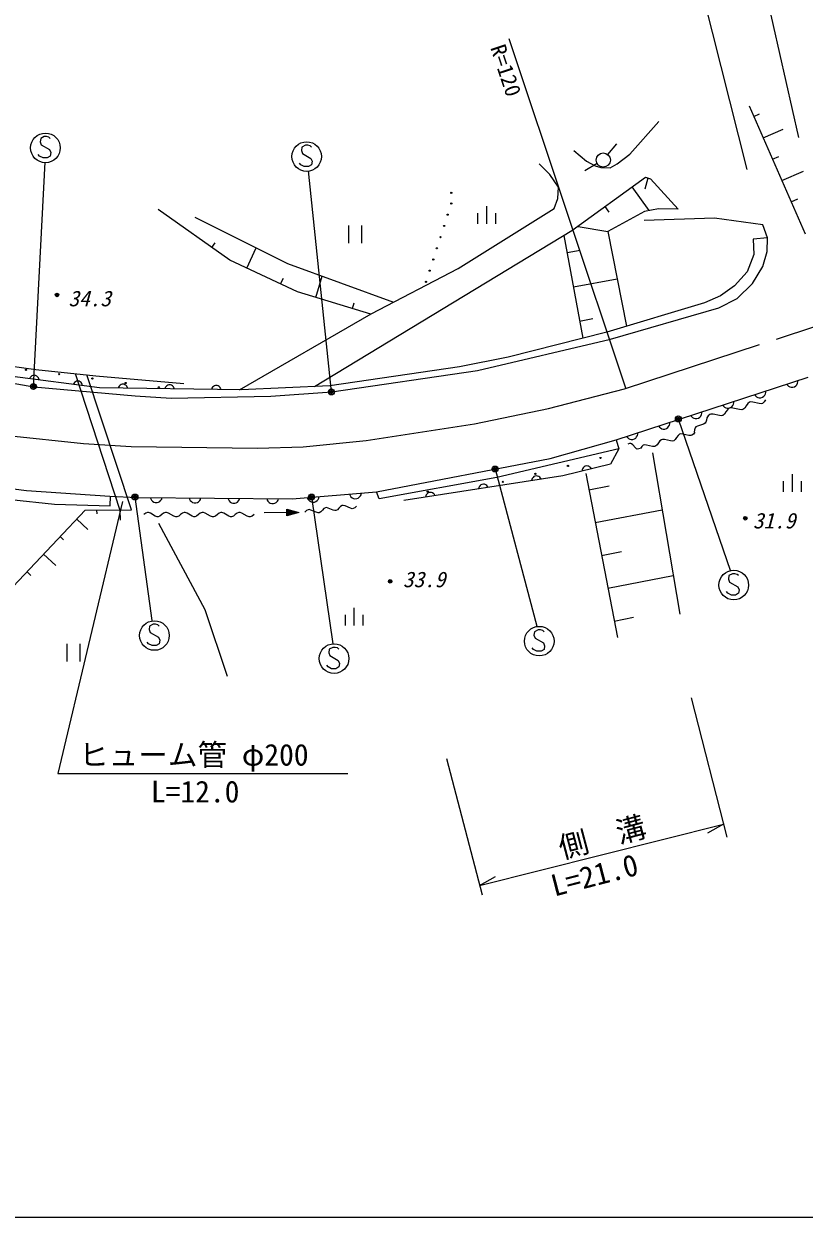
# Model space of a CAD drawing. Units: millimetres, scale not verified. Extents: x 40000 to 680000, y 20000 to 380000.
# Drawn here: x 171519 to 237400, y 205000 to 305750 of the extents above; entities that cross this region are included whole.
import ezdxf
from ezdxf.enums import TextEntityAlignment as Align

# ---------------------------------------------------------------- set-up
doc = ezdxf.new("R2010")
doc.units = ezdxf.units.MM
doc.header["$LTSCALE"] = 1000
doc.linetypes.add('CHAIN', pattern=[18.5, 12, -1.5, 3.5, -1.5])
for name, color, linetype, lineweight in [('M-BGD', 7, 'Continuous', 25), ('M-BGD-EXST', 7, 'Continuous', 25), ('M-BMK', 2, 'CHAIN', 13), ('M-STR-HTXT', 7, 'Continuous', 13), ('M-TTL-BAND', 7, 'Continuous', 25)]:
    doc.layers.add(name, color=color, linetype=linetype, lineweight=lineweight)
doc.styles.add('ＭＳ ゴシック', font='')
doc.styles.get('ＭＳ ゴシック').set_extended_font_data('MS Gothic')

msp = doc.modelspace()

# ---------------------------------------------------------------- linework, layer by layer
at = {"layer": 'M-BGD'}
for p, q in [((232747, 298837), (237487, 288011)), ((222682, 294738), (225139, 297500)), ((233142, 297935), (233630, 298148)), ((233932, 296131), (235628, 296873)), ((220823, 294712), (221595, 295631)), ((217944, 295069), (219032, 294162)), ((221620, 293941), (222682, 294738)), ((234722, 294326), (235253, 294558)), ((215930, 293036), (215029, 293937)), ((219920, 293949), (218886, 293340)), ((219032, 294162), (219748, 293769)), ((219748, 293769), (220239, 293623)), ((220239, 293623), (221023, 293609)), ((221023, 293609), (221620, 293941)), ((235512, 292522), (237352, 293327)), ((216651, 291955), (215930, 293036)), ((217792, 288291), (224004, 292796)), ((224215, 292736), (223945, 291792)), ((224004, 292796), (224425, 292676)), ((224425, 292676), (226768, 290093)), ((216591, 290994), (216651, 291955)), ((222857, 291977), (224280, 289983)), ((210582, 290358), (210582, 288858)), ((216290, 290153), (216591, 290994)), ((220563, 290340), (220911, 289852)), ((236302, 290717), (236876, 290969)), ((188909, 285798), (182854, 290089)), ((185953, 289421), (193771, 285512)), ((208180, 285107), (215629, 289732)), ((209832, 289758), (209832, 288858)), ((211332, 289758), (211332, 288858)), ((215629, 289732), (216290, 290153)), ((223921, 289922), (220812, 288210)), ((229829, 289353), (223899, 289141)), ((225091, 290122), (223921, 289922)), ((226768, 290093), (225091, 290122)), ((233913, 288778), (229829, 289353)), ((196056, 275136), (217792, 288291)), ((198918, 288736), (198918, 287236)), ((200058, 287236), (200058, 288736)), ((218309, 288647), (220812, 288210)), ((220812, 288210), (222398, 280222)), ((234306, 287689), (233913, 288778)), ((187395, 286871), (187682, 287276)), ((217121, 287885), (218712, 279214)), ((234306, 287689), (233096, 287568)), ((233096, 287568), (233157, 286267)), ((234276, 286539), (234306, 287689)), ((190339, 285131), (191132, 286832)), ((217386, 286440), (218480, 286640)), ((233157, 286267), (232582, 284815)), ((233913, 285269), (234276, 286539)), ((194629, 283129), (188909, 285798)), ((193771, 285512), (202723, 282244)), ((233036, 283816), (233913, 285269)), ((193199, 283796), (193429, 284289)), ((196177, 282658), (196718, 284436)), ((200851, 281262), (208180, 285107)), ((217916, 283549), (221603, 284226)), ((232582, 284815), (231523, 283635)), ((200821, 281244), (194629, 283129)), ((231523, 283635), (230343, 282788)), ((231735, 282575), (233036, 283816)), ((199273, 281716), (199420, 282198)), ((228982, 282183), (220753, 279732)), ((230343, 282788), (228982, 282183)), ((230192, 281788), (231735, 282575)), ((189737, 274860), (200851, 281262)), ((221039, 279126), (230192, 281788)), ((218447, 280659), (219565, 280864)), ((209835, 276494), (221039, 279126)), ((220753, 279732), (212408, 277614)), ((168926, 277078), (172525, 276576)), ((212408, 277614), (208294, 276798)), ((164332, 276494), (172349, 275102)), ((172285, 276058), (172200, 276021)), ((172385, 276077), (172285, 276058)), ((172512, 276060), (172385, 276077)), ((172603, 276016), (172512, 276060)), ((172525, 276576), (177582, 276035)), ((175845, 276221), (179632, 264705)), ((180616, 264714), (176822, 276116)), ((208294, 276798), (197342, 275194)), ((197523, 274678), (209835, 276494)), ((177914, 275009), (170568, 275977)), ((172052, 275879), (172008, 275788)), ((172110, 275952), (172052, 275879)), ((172200, 276021), (172110, 275952)), ((172349, 275102), (180928, 274346)), ((172676, 275958), (172603, 276016)), ((172744, 275868), (172676, 275958)), ((172782, 275782), (172744, 275868)), ((172801, 275683), (172782, 275782)), ((175725, 275395), (175681, 275304)), ((175783, 275468), (175725, 275395)), ((175873, 275536), (175783, 275468)), ((175958, 275574), (175873, 275536)), ((176058, 275593), (175958, 275574)), ((176184, 275576), (176058, 275593)), ((176275, 275532), (176184, 275576)), ((176349, 275474), (176275, 275532)), ((176417, 275384), (176349, 275474)), ((176455, 275298), (176417, 275384)), ((176474, 275199), (176455, 275298)), ((177582, 276035), (185023, 275385)), ((179517, 275085), (179484, 274989)), ((179566, 275164), (179517, 275085)), ((179647, 275243), (179566, 275164)), ((179728, 275290), (179647, 275243)), ((179824, 275321), (179728, 275290)), ((179952, 275320), (179824, 275321)), ((180048, 275286), (179952, 275320)), ((180127, 275237), (180048, 275286)), ((180206, 275156), (180127, 275237)), ((180253, 275076), (180206, 275156)), ((180284, 274979), (180253, 275076)), ((183507, 275114), (183458, 275035)), ((183588, 275193), (183507, 275114)), ((183669, 275240), (183588, 275193)), ((183765, 275271), (183669, 275240)), ((183893, 275270), (183765, 275271)), ((183989, 275236), (183893, 275270)), ((184068, 275187), (183989, 275236)), ((184147, 275106), (184068, 275187)), ((184194, 275026), (184147, 275106)), ((187448, 275065), (187399, 274985)), ((187529, 275144), (187448, 275065)), ((187610, 275191), (187529, 275144)), ((187706, 275221), (187610, 275191)), ((187834, 275220), (187706, 275221)), ((187930, 275187), (187834, 275220)), ((188009, 275138), (187930, 275187)), ((188088, 275057), (188009, 275138)), ((188135, 274976), (188088, 275057)), ((197342, 275194), (189864, 274858)), ((221523, 270639), (237742, 275930)), ((235915, 275334), (235990, 275233)), ((235990, 275233), (236078, 275156)), ((236078, 275156), (236205, 275092)), ((236205, 275092), (236318, 275066)), ((236318, 275066), (236445, 275065)), ((236445, 275065), (236597, 275115)), ((236597, 275115), (236698, 275190)), ((236698, 275190), (236775, 275278)), ((236775, 275278), (236839, 275404)), ((236839, 275404), (236865, 275518)), ((236865, 275518), (236866, 275645)), ((189864, 274858), (177914, 275009)), ((180928, 274346), (183953, 274134)), ((183458, 275035), (183425, 274940)), ((183953, 274134), (192380, 274315)), ((184225, 274929), (184194, 275026)), ((187399, 274985), (187366, 274890)), ((188166, 274880), (188135, 274976)), ((192380, 274315), (197523, 274678)), ((233212, 274453), (233287, 274351)), ((233287, 274351), (233375, 274274)), ((233375, 274274), (233501, 274210)), ((233501, 274210), (233615, 274184)), ((233615, 274184), (233741, 274183)), ((233741, 274183), (233894, 274233)), ((233894, 274233), (233995, 274308)), ((233995, 274308), (234072, 274396)), ((234072, 274396), (234136, 274523)), ((234136, 274523), (234162, 274636)), ((234162, 274636), (234163, 274763)), ((230509, 273571), (230584, 273469)), ((230584, 273469), (230672, 273392)), ((230672, 273392), (230798, 273328)), ((230798, 273328), (230912, 273302)), ((230928, 273171), (230798, 272980)), ((230912, 273302), (231038, 273302)), ((231079, 273292), (230928, 273171)), ((231038, 273302), (231190, 273351)), ((231182, 273324), (231079, 273292)), ((231376, 273308), (231182, 273324)), ((231190, 273351), (231292, 273426)), ((231292, 273426), (231369, 273515)), ((231369, 273515), (231433, 273641)), ((231942, 273180), (231376, 273308)), ((231433, 273641), (231459, 273754)), ((231459, 273754), (231459, 273881)), ((232135, 273164), (231942, 273180)), ((232238, 273196), (232135, 273164)), ((232389, 273317), (232238, 273196)), ((232519, 273508), (232389, 273317)), ((232642, 273688), (232519, 273508)), ((232785, 273802), (232642, 273688)), ((232882, 273832), (232785, 273802)), ((233065, 273817), (232882, 273832)), ((233599, 273696), (233065, 273817)), ((233782, 273681), (233599, 273696)), ((233879, 273711), (233782, 273681)), ((234022, 273826), (233879, 273711)), ((234145, 274006), (234022, 273826)), ((226052, 271990), (226053, 272117)), ((227806, 272689), (227881, 272587)), ((227881, 272587), (227969, 272511)), ((227969, 272511), (228095, 272446)), ((228095, 272446), (228209, 272420)), ((228209, 272420), (228335, 272420)), ((228335, 272420), (228487, 272469)), ((228487, 272469), (228589, 272545)), ((228589, 272545), (228665, 272633)), ((228665, 272633), (228729, 272759)), ((228729, 272759), (228755, 272872)), ((228755, 272872), (228756, 272999)), ((229046, 272042), (228892, 271963)), ((229108, 272115), (229046, 272042)), ((229165, 272278), (229108, 272115)), ((229173, 272482), (229165, 272278)), ((229296, 272662), (229173, 272482)), ((229438, 272777), (229296, 272662)), ((229536, 272807), (229438, 272777)), ((229718, 272792), (229536, 272807)), ((230253, 272671), (229718, 272792)), ((230435, 272656), (230253, 272671)), ((230533, 272686), (230435, 272656)), ((230676, 272800), (230533, 272686)), ((230798, 272980), (230676, 272800)), ((223323, 270995), (223349, 271108)), ((223349, 271108), (223350, 271235)), ((225102, 271807), (225178, 271705)), ((225178, 271705), (225266, 271629)), ((225266, 271629), (225392, 271565)), ((225392, 271565), (225505, 271539)), ((225505, 271539), (225632, 271538)), ((225632, 271538), (225784, 271587)), ((225784, 271587), (225886, 271663)), ((225886, 271663), (225962, 271751)), ((225962, 271751), (226026, 271877)), ((226026, 271877), (226052, 271990)), ((226887, 271101), (226752, 270994)), ((226979, 271129), (226887, 271101)), ((227150, 271114), (226979, 271129)), ((227653, 270998), (227150, 271114)), ((228051, 271117), (227917, 271010)), ((228168, 271286), (228051, 271117)), ((228133, 271478), (228125, 271273)), ((228190, 271641), (228133, 271478)), ((228252, 271713), (228190, 271641)), ((228406, 271792), (228252, 271713)), ((228892, 271963), (228406, 271792)), ((215954, 269044), (221523, 270639)), ((221523, 270639), (221755, 269856)), ((222399, 270925), (222474, 270823)), ((222474, 270823), (222562, 270747)), ((222656, 270313), (222524, 270266)), ((222562, 270747), (222688, 270683)), ((222775, 270319), (222656, 270313)), ((222688, 270683), (222802, 270657)), ((222837, 270297), (222775, 270319)), ((222802, 270657), (222929, 270656)), ((222927, 270219), (222837, 270297)), ((223160, 269952), (222927, 270219)), ((222929, 270656), (223081, 270705)), ((223081, 270705), (223182, 270781)), ((223182, 270781), (223259, 270869)), ((223259, 270869), (223323, 270995)), ((223688, 270072), (223571, 269903)), ((223822, 270179), (223688, 270072)), ((223914, 270207), (223822, 270179)), ((224086, 270192), (223914, 270207)), ((224589, 270076), (224086, 270192)), ((224760, 270060), (224589, 270076)), ((224852, 270088), (224760, 270060)), ((224987, 270195), (224852, 270088)), ((225103, 270364), (224987, 270195)), ((225220, 270533), (225103, 270364)), ((225355, 270640), (225220, 270533)), ((225447, 270668), (225355, 270640)), ((225618, 270653), (225447, 270668)), ((226121, 270537), (225618, 270653)), ((226293, 270521), (226121, 270537)), ((226385, 270549), (226293, 270521)), ((226519, 270656), (226385, 270549)), ((226636, 270825), (226519, 270656)), ((226752, 270994), (226636, 270825)), ((227825, 270982), (227653, 270998)), ((227917, 271010), (227825, 270982)), ((201300, 266225), (215954, 269044)), ((221755, 269856), (211459, 267449)), ((221755, 269856), (221059, 268580)), ((223250, 269875), (223160, 269952)), ((223312, 269853), (223250, 269875)), ((223430, 269859), (223312, 269853)), ((223563, 269906), (223430, 269859)), ((224602, 269520), (226895, 255901)), ((221059, 268580), (217027, 267594)), ((218663, 268093), (218655, 267992)), ((218690, 268182), (218663, 268093)), ((218749, 268278), (218690, 268182)), ((218815, 268344), (218749, 268278)), ((218901, 268398), (218815, 268344)), ((219025, 268428), (218901, 268398)), ((219126, 268420), (219025, 268428)), ((219215, 268392), (219126, 268420)), ((219312, 268334), (219215, 268392)), ((219378, 268267), (219312, 268334)), ((219432, 268182), (219378, 268267)), ((211459, 267449), (201511, 265651)), ((217027, 267594), (203599, 265506)), ((214411, 267284), (214394, 267184)), ((214446, 267370), (214411, 267284)), ((214513, 267462), (214446, 267370)), ((214585, 267521), (214513, 267462)), ((214675, 267568), (214585, 267521)), ((214801, 267587), (214675, 267568)), ((214901, 267571), (214801, 267587)), ((214987, 267535), (214901, 267571)), ((215079, 267469), (214987, 267535)), ((215138, 267397), (215079, 267469)), ((215185, 267307), (215138, 267397)), ((218963, 267799), (221639, 253942)), ((235640, 267128), (235640, 266228)), ((236390, 267728), (236390, 266228)), ((237140, 267128), (237140, 266228)), ((169771, 266596), (171739, 266358)), ((171739, 266358), (178787, 265882)), ((194165, 265645), (201300, 266225)), ((199018, 266040), (199068, 265923)), ((199933, 265893), (199985, 265998)), ((199985, 265998), (200015, 266121)), ((201511, 265651), (201300, 266225)), ((205561, 266070), (205494, 265978)), ((205632, 266129), (205561, 266070)), ((205722, 266176), (205632, 266129)), ((205849, 266195), (205722, 266176)), ((205949, 266179), (205849, 266195)), ((206035, 266143), (205949, 266179)), ((206126, 266077), (206035, 266143)), ((206186, 266005), (206126, 266077)), ((206233, 265915), (206186, 266005)), ((209935, 266588), (209918, 266488)), ((209970, 266674), (209935, 266588)), ((210037, 266766), (209970, 266674)), ((210109, 266825), (210037, 266766)), ((210198, 266872), (210109, 266825)), ((210325, 266891), (210198, 266872)), ((210425, 266875), (210325, 266891)), ((210511, 266839), (210425, 266875)), ((210603, 266773), (210511, 266839)), ((210662, 266701), (210603, 266773)), ((210709, 266611), (210662, 266701)), ((219231, 266414), (220943, 266744)), ((170415, 265589), (174093, 265211)), ((174093, 265211), (178817, 265069)), ((178787, 265882), (181057, 265774)), ((178817, 265069), (178821, 265881)), ((181057, 265774), (194165, 265645)), ((182196, 265763), (182235, 265643)), ((182235, 265643), (182294, 265542)), ((182294, 265542), (182393, 265441)), ((182393, 265441), (182492, 265380)), ((182492, 265380), (182612, 265339)), ((182612, 265339), (182772, 265337)), ((182772, 265337), (182892, 265376)), ((182892, 265376), (182993, 265435)), ((182993, 265435), (183094, 265534)), ((183094, 265534), (183155, 265633)), ((183155, 265633), (183196, 265753)), ((185473, 265731), (185512, 265610)), ((185512, 265610), (185571, 265510)), ((185571, 265510), (185670, 265409)), ((185670, 265409), (185769, 265348)), ((185769, 265348), (185889, 265307)), ((185889, 265307), (186049, 265305)), ((186049, 265305), (186169, 265344)), ((186169, 265344), (186270, 265403)), ((186270, 265403), (186371, 265502)), ((186371, 265502), (186432, 265601)), ((186432, 265601), (186473, 265721)), ((188750, 265698), (188789, 265578)), ((188789, 265578), (188848, 265477)), ((188848, 265477), (188947, 265377)), ((188947, 265377), (189046, 265316)), ((189046, 265316), (189166, 265274)), ((189166, 265274), (189326, 265273)), ((189326, 265273), (189446, 265312)), ((189446, 265312), (189547, 265371)), ((189547, 265371), (189648, 265470)), ((189648, 265470), (189709, 265569)), ((189709, 265569), (189750, 265689)), ((192027, 265666), (192066, 265546)), ((192066, 265546), (192125, 265445)), ((192125, 265445), (192224, 265344)), ((192224, 265344), (192323, 265283)), ((192323, 265283), (192443, 265242)), ((192443, 265242), (192603, 265241)), ((192603, 265241), (192723, 265279)), ((192723, 265279), (192824, 265338)), ((192824, 265338), (192925, 265437)), ((192925, 265437), (192986, 265537)), ((192986, 265537), (193027, 265656)), ((195451, 265750), (195500, 265633)), ((195500, 265633), (195568, 265539)), ((195568, 265539), (195676, 265447)), ((195676, 265447), (195781, 265395)), ((195781, 265395), (195903, 265365)), ((195903, 265365), (196063, 265378)), ((196063, 265378), (196179, 265428)), ((196179, 265428), (196274, 265496)), ((196274, 265496), (196366, 265603)), ((196366, 265603), (196417, 265708)), ((196417, 265708), (196448, 265831)), ((198252, 264997), (198118, 264860)), ((198394, 265075), (198252, 264997)), ((198483, 265085), (198394, 265075)), ((198640, 265044), (198483, 265085)), ((199085, 264856), (198640, 265044)), ((199068, 265923), (199136, 265829)), ((199136, 265829), (199243, 265737)), ((199243, 265737), (199348, 265685)), ((199348, 265685), (199471, 265655)), ((199471, 265655), (199630, 265668)), ((199607, 265039), (199472, 264902)), ((199630, 265668), (199747, 265718)), ((199747, 265718), (199841, 265786)), ((199841, 265786), (199933, 265893)), ((205459, 265892), (205442, 265792)), ((205494, 265978), (205459, 265892)), ((169687, 257262), (176682, 264679)), ((176682, 264679), (180616, 264714)), ((177665, 264687), (177668, 264373)), ((179632, 264705), (179640, 263847)), ((181808, 264432), (181658, 264312)), ((181958, 264492), (181808, 264432)), ((182048, 264492), (181958, 264492)), ((182198, 264432), (182048, 264492)), ((182618, 264192), (182198, 264432)), ((182768, 264132), (182618, 264192)), ((182858, 264132), (182768, 264132)), ((183008, 264192), (182858, 264132)), ((183158, 264312), (183008, 264192)), ((183318, 264440), (183158, 264312)), ((183478, 264504), (183318, 264440)), ((183574, 264504), (183478, 264504)), ((183734, 264440), (183574, 264504)), ((184182, 264184), (183734, 264440)), ((184342, 264120), (184182, 264184)), ((184438, 264120), (184342, 264120)), ((184598, 264184), (184438, 264120)), ((184758, 264312), (184598, 264184)), ((184908, 264432), (184758, 264312)), ((185058, 264492), (184908, 264432)), ((185148, 264492), (185058, 264492)), ((185298, 264432), (185148, 264492)), ((185718, 264192), (185298, 264432)), ((185868, 264132), (185718, 264192)), ((185958, 264132), (185868, 264132)), ((186108, 264192), (185958, 264132)), ((186258, 264312), (186108, 264192)), ((186418, 264440), (186258, 264312)), ((186578, 264504), (186418, 264440)), ((186674, 264504), (186578, 264504)), ((186834, 264440), (186674, 264504)), ((187282, 264184), (186834, 264440)), ((187442, 264120), (187282, 264184)), ((187538, 264120), (187442, 264120)), ((187698, 264184), (187538, 264120)), ((187858, 264312), (187698, 264184)), ((188008, 264432), (187858, 264312)), ((188158, 264492), (188008, 264432)), ((188248, 264492), (188158, 264492)), ((188398, 264432), (188248, 264492)), ((188818, 264192), (188398, 264432)), ((188968, 264132), (188818, 264192)), ((189058, 264132), (188968, 264132)), ((189208, 264192), (189058, 264132)), ((189358, 264312), (189208, 264192)), ((189518, 264440), (189358, 264312)), ((189678, 264504), (189518, 264440)), ((189774, 264504), (189678, 264504)), ((189934, 264440), (189774, 264504)), ((190382, 264184), (189934, 264440)), ((190542, 264120), (190382, 264184)), ((190638, 264120), (190542, 264120)), ((190798, 264184), (190638, 264120)), ((190958, 264312), (190798, 264184)), ((194723, 264502), (191796, 264468)), ((193727, 264210), (193720, 264770)), ((193720, 264770), (194723, 264502)), ((194723, 264502), (193727, 264210)), ((193766, 264291), (193761, 264691)), ((193761, 264691), (194444, 264499)), ((194444, 264499), (193766, 264291)), ((193805, 264371), (193802, 264611)), ((193802, 264611), (194284, 264497)), ((194284, 264497), (193805, 264371)), ((193844, 264452), (193843, 264532)), ((193843, 264532), (194044, 264494)), ((194044, 264494), (193844, 264452)), ((195373, 264651), (195239, 264513)), ((195515, 264728), (195373, 264651)), ((195604, 264739), (195515, 264728)), ((195760, 264697), (195604, 264739)), ((196206, 264509), (195760, 264697)), ((196362, 264467), (196206, 264509)), ((196451, 264478), (196362, 264467)), ((196593, 264556), (196451, 264478)), ((196728, 264693), (196593, 264556)), ((196853, 264821), (196728, 264693)), ((196986, 264893), (196853, 264821)), ((197069, 264903), (196986, 264893)), ((197215, 264864), (197069, 264903)), ((197631, 264689), (197215, 264864)), ((197776, 264650), (197631, 264689)), ((197860, 264660), (197776, 264650)), ((197992, 264732), (197860, 264660)), ((198118, 264860), (197992, 264732)), ((199241, 264814), (199085, 264856)), ((199331, 264825), (199241, 264814)), ((199472, 264902), (199331, 264825)), ((219766, 263642), (225408, 264732)), ((175982, 263937), (176926, 263047)), ((182878, 263592), (186800, 256314)), ((174583, 262454), (174878, 262175)), ((173184, 260970), (174208, 260005)), ((220301, 260871), (221974, 261194)), ((171785, 259487), (172104, 259186)), ((220836, 258099), (226346, 259163)), ((186800, 256314), (188672, 250662)), ((199393, 256451), (199393, 254951)), ((198643, 255851), (198643, 254951)), ((200143, 255851), (200143, 254951)), ((221372, 255328), (223005, 255643)), ((175141, 253411), (175141, 251911)), ((176281, 251911), (176281, 253411))]:
    msp.add_line(p, q, dxfattribs=at)
for centre, radius in [((220437, 294253), 600), ((207609, 291488), 50), ((207609, 290581), 50), ((207305, 289636), 50), ((207000, 288690), 50), ((206696, 287745), 50), ((206391, 286799), 50), ((206087, 285854), 50), ((205783, 284908), 50), ((205478, 283963), 50), ((174316, 282861), 150), ((174316, 282861), 90), ((174316, 282861), 30), ((171697, 276542), 50), ((174501, 276172), 50), ((172324, 275128), 250), ((172324, 275128), 150), ((172324, 275128), 50), ((177305, 275803), 50), ((180109, 275433), 50), ((182913, 275064), 50), ((197485, 274672), 250), ((197485, 274672), 150), ((197485, 274672), 50), ((226778, 272392), 250), ((226778, 272392), 150), ((226778, 272392), 50), ((220204, 269099), 50), ((211311, 268169), 250), ((211311, 268169), 150), ((211311, 268169), 50), ((217456, 268427), 50), ((211962, 267083), 50), ((214709, 267755), 50), ((180898, 265804), 250), ((195807, 265804), 250), ((205612, 266257), 50), ((180898, 265804), 150), ((180898, 265804), 50), ((195807, 265804), 150), ((195807, 265804), 50), ((232433, 264010), 150), ((232433, 264010), 90), ((232433, 264010), 30), ((202444, 258681), 150), ((202444, 258681), 90), ((202444, 258681), 30)]:
    msp.add_circle(centre, radius, dxfattribs=at)
at = {"layer": 'M-BGD-EXST'}
for p, q in [((173240, 296229), (172940, 296079)), ((173440, 296229), (173240, 296229)), ((173640, 296179), (173440, 296229)), ((172940, 296079), (172890, 295779)), ((172890, 295779), (172990, 295529)), ((172990, 295529), (173690, 295129)), ((173740, 296079), (173640, 296179)), ((194998, 295346), (194948, 295046)), ((195298, 295496), (194998, 295346)), ((195498, 295496), (195298, 295496)), ((195698, 295446), (195498, 295496)), ((195798, 295346), (195698, 295446)), ((172840, 294579), (172740, 294729)), ((173140, 294429), (172840, 294579)), ((173490, 294429), (173140, 294429)), ((173740, 294579), (173490, 294429)), ((173690, 295129), (173790, 294879)), ((173790, 294879), (173740, 294579)), ((194948, 295046), (195048, 294796)), ((195048, 294796), (195748, 294396)), ((195748, 294396), (195848, 294146)), ((172324, 275128), (173330, 294077)), ((194898, 293846), (194798, 293996)), ((195198, 293696), (194898, 293846)), ((195548, 293696), (195198, 293696)), ((195798, 293846), (195548, 293696)), ((197485, 274672), (195551, 293328)), ((195848, 294146), (195798, 293846)), ((226778, 272392), (231173, 259550)), ((211311, 268169), (214833, 254908)), ((180898, 265804), (182326, 255365)), ((195807, 265804), (197600, 253407)), ((231056, 259170), (231006, 258870)), ((231356, 259320), (231056, 259170)), ((231556, 259320), (231356, 259320)), ((231756, 259270), (231556, 259320)), ((231856, 259170), (231756, 259270)), ((231006, 258870), (231106, 258620)), ((231106, 258620), (231806, 258220)), ((231806, 258220), (231906, 257970)), ((231906, 257970), (231856, 257670)), ((230956, 257670), (230856, 257820)), ((231256, 257520), (230956, 257670)), ((231606, 257520), (231256, 257520)), ((231856, 257670), (231606, 257520)), ((182140, 254908), (182090, 254608)), ((182440, 255058), (182140, 254908)), ((182640, 255058), (182440, 255058)), ((182840, 255008), (182640, 255058)), ((182940, 254908), (182840, 255008)), ((182090, 254608), (182190, 254358)), ((182190, 254358), (182890, 253958)), ((182890, 253958), (182990, 253708)), ((214637, 254431), (214587, 254131)), ((214587, 254131), (214687, 253881)), ((214937, 254581), (214637, 254431)), ((215137, 254581), (214937, 254581)), ((215337, 254531), (215137, 254581)), ((215437, 254431), (215337, 254531)), ((182040, 253408), (181940, 253558)), ((182340, 253258), (182040, 253408)), ((182690, 253258), (182340, 253258)), ((182940, 253408), (182690, 253258)), ((182990, 253708), (182940, 253408)), ((197307, 252958), (197257, 252658)), ((197607, 253108), (197307, 252958)), ((197807, 253108), (197607, 253108)), ((198007, 253058), (197807, 253108)), ((198107, 252958), (198007, 253058)), ((214537, 252931), (214437, 253081)), ((214837, 252781), (214537, 252931)), ((214687, 253881), (215387, 253481)), ((215437, 252931), (215187, 252781)), ((215387, 253481), (215487, 253231)), ((215487, 253231), (215437, 252931)), ((197257, 252658), (197357, 252408)), ((197357, 252408), (198057, 252008)), ((198057, 252008), (198157, 251758)), ((215187, 252781), (214837, 252781)), ((197207, 251458), (197107, 251608)), ((197507, 251308), (197207, 251458)), ((197857, 251308), (197507, 251308)), ((198107, 251458), (197857, 251308)), ((198157, 251758), (198107, 251458))]:
    msp.add_line(p, q, dxfattribs=at)
for centre, radius in [((173340, 295279), 1250), ((195398, 294546), 1250), ((172324, 275128), 250), ((172324, 275128), 150), ((172324, 275128), 50), ((197485, 274672), 250), ((197485, 274672), 150), ((197485, 274672), 50), ((226778, 272392), 250), ((226778, 272392), 150), ((226778, 272392), 50), ((211311, 268169), 250), ((211311, 268169), 150), ((211311, 268169), 50), ((180898, 265804), 250), ((195807, 265804), 250), ((180898, 265804), 150), ((180898, 265804), 50), ((195807, 265804), 150), ((195807, 265804), 50), ((231456, 258370), 1250), ((182540, 254108), 1250), ((215037, 253631), 1250), ((197707, 252158), 1250)]:
    msp.add_circle(centre, radius, dxfattribs=at)
at = {"layer": 'M-BMK'}
for p, q in [((222239, 274943), (266505, 289406)), ((215825, 273266), (222239, 274943)), ((209573, 271967), (215825, 273266)), ((200419, 270583), (209573, 271967)), ((170160, 270987), (176559, 270332)), ((176559, 270332), (180584, 270080)), ((180584, 270080), (191238, 269913)), ((191238, 269913), (195095, 270038)), ((195095, 270038), (200419, 270583))]:
    msp.add_line(p, q, dxfattribs=at)
at = {"layer": 'M-STR-HTXT'}
for p, q in [((232597, 293462), (221038, 339431)), ((236946, 296155), (230535, 324532)), ((222358, 274982), (212499, 304500)), ((179857, 265424), (174388, 242463)), ((227859, 248851), (230864, 237082)), ((207201, 243718), (210206, 232199)), ((174388, 242463), (198873, 242463)), ((209997, 232999), (230584, 238180)), ((230584, 238180), (229232, 237406)), ((209997, 232999), (211349, 233772))]:
    msp.add_line(p, q, dxfattribs=at)
at = {"layer": 'M-TTL-BAND'}
msp.add_line((40000, 205000), (579000, 205000), dxfattribs=at)

# ---------------------------------------------------------------- texts
at = {"layer": 'M-BGD', "style": 'ＭＳ ゴシック', "oblique": 15}
for s, p in [('34.3', (175275, 281506)), ('31.9', (233071, 262749)), ('33.9', (203516, 257786))]:
    msp.add_text(s, height=1320, dxfattribs=at).set_placement(p, align=Align.BOTTOM_LEFT)
at = {"layer": 'M-STR-HTXT', "style": 'ＭＳ ゴシック'}
for s, height, rotation, p in [('R=120', 1320, 288.3, (210512, 303617)), ('側\u3000溝', 1833, 14.9, (217095, 234717)), ('L=21.0', 1833, 14.5, (216444, 231529))]:
    msp.add_text(s, height=height, rotation=rotation, dxfattribs=at).set_placement(p, align=Align.BOTTOM_LEFT)
for s, p in [('ヒューム管 φ200', (176176, 242572)), ('L=12.0', (182239, 239463))]:
    msp.add_text(s, height=1833, dxfattribs=at).set_placement(p, align=Align.BOTTOM_LEFT)

doc.saveas('drawing.dxf')
